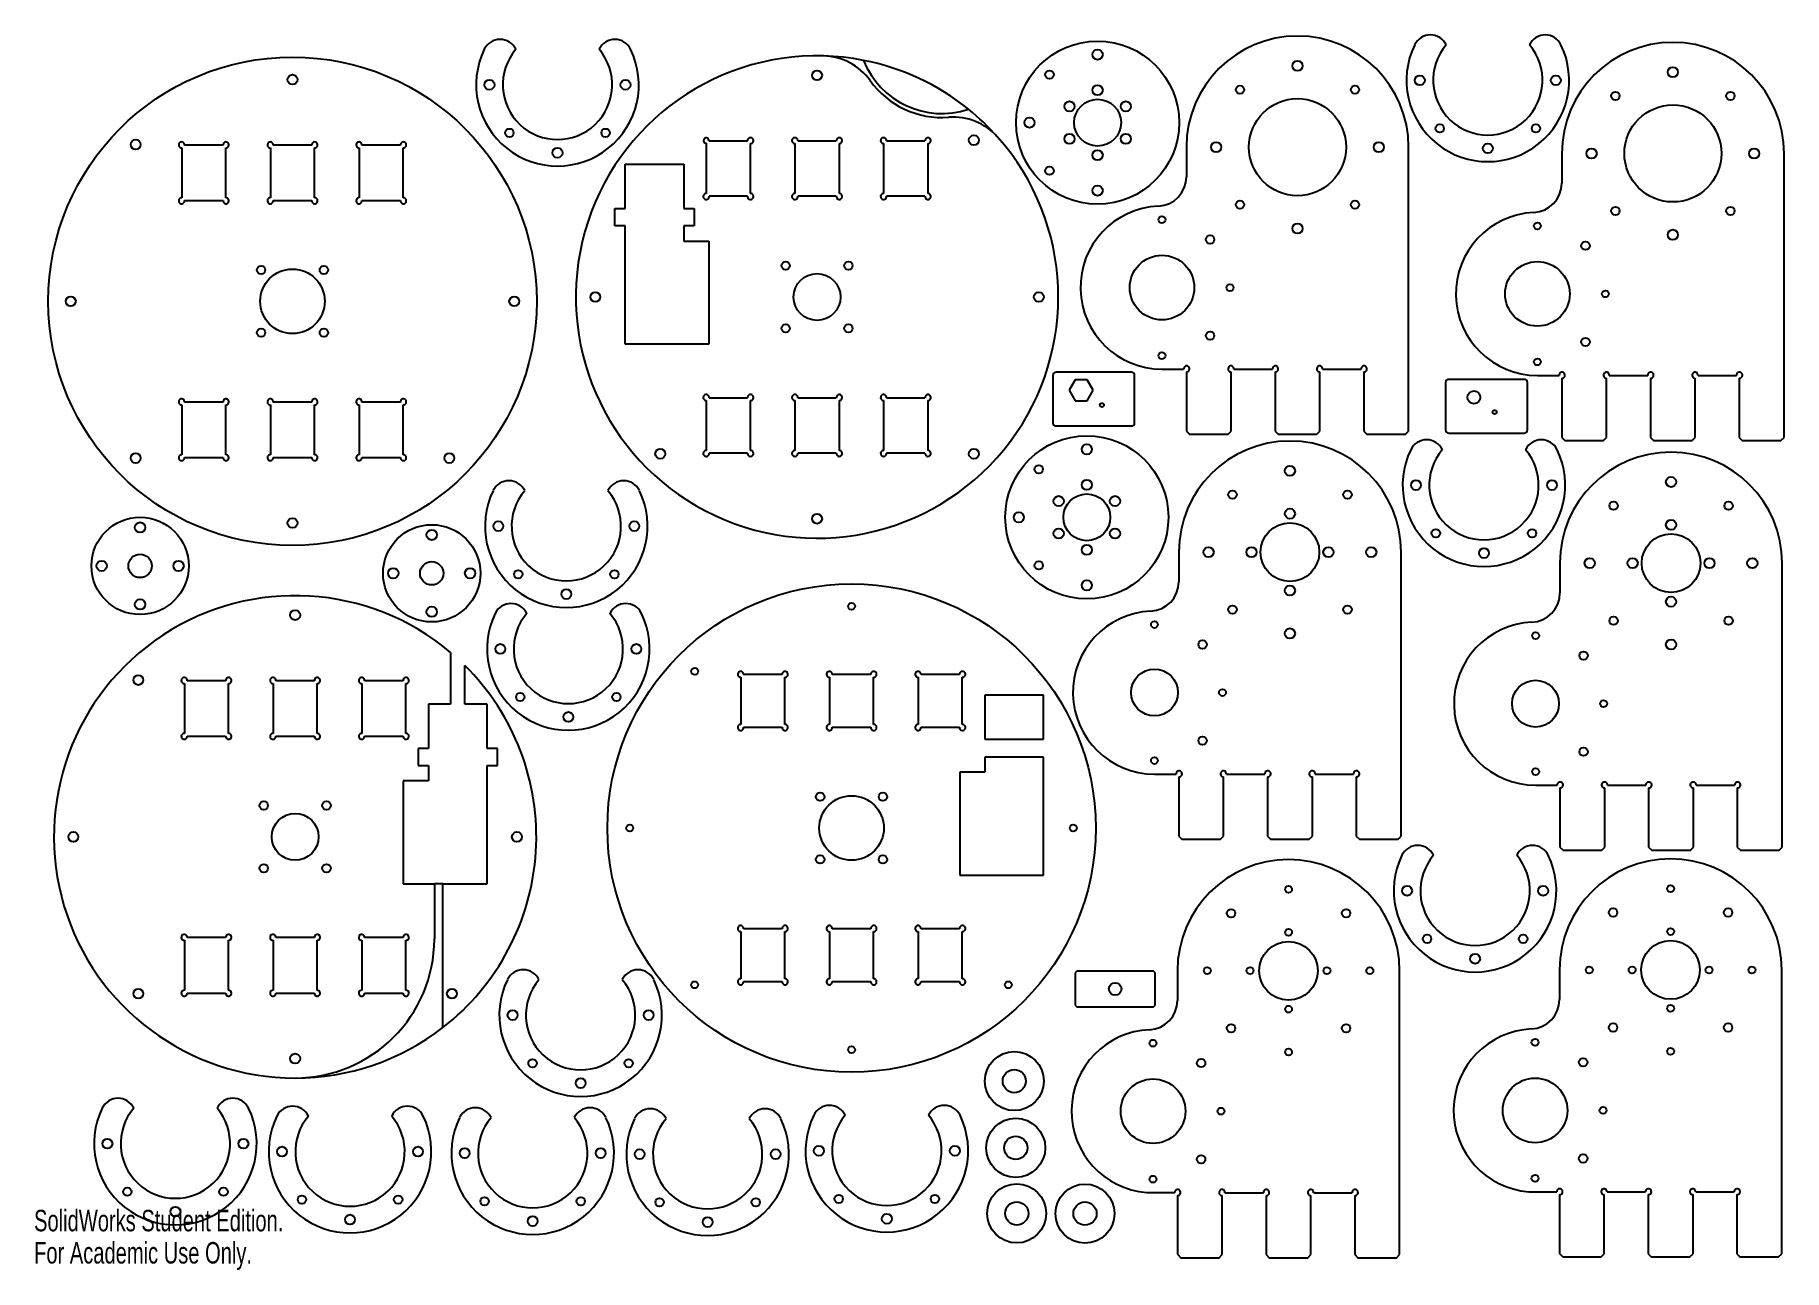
# Model space of a CAD drawing. Extents: x 0 to 0.592, y 0 to 0.418.
import ezdxf

# ---------------------------------------------------------------- set-up
doc = ezdxf.new("R2010")
doc.units = 0
doc.layers.get('0').update_dxf_attribs({"linetype": 'CONTINUOUS'})
doc.styles.add('SLDTEXTSTYLE0', font='TXT', dxfattribs={"width": 0.7})

msp = doc.modelspace()

# ---------------------------------------------------------------- linework, layer by layer
at = {"color": 7, "linetype": 'CONTINUOUS'}
for p, q in [((0.04998, 0.37947), (0.04998, 0.36256)), ((0.0639, 0.38039), (0.0509, 0.38039)), ((0.06482, 0.36256), (0.06482, 0.37947)), ((0.07998, 0.37947), (0.07998, 0.36256)), ((0.0939, 0.38039), (0.0809, 0.38039)), ((0.09482, 0.36256), (0.09482, 0.37947)), ((0.10998, 0.37947), (0.10998, 0.36256)), ((0.1239, 0.38039), (0.1109, 0.38039)), ((0.12482, 0.36256), (0.12482, 0.37947)), ((0.22739, 0.36403), (0.22739, 0.38102)), ((0.22823, 0.38185), (0.24131, 0.38185)), ((0.24223, 0.38094), (0.24223, 0.36403)), ((0.25739, 0.36403), (0.25739, 0.38094)), ((0.25831, 0.38185), (0.27131, 0.38185)), ((0.27223, 0.38094), (0.27223, 0.36403)), ((0.28739, 0.36403), (0.28739, 0.38094)), ((0.28831, 0.38185), (0.30131, 0.38185)), ((0.30223, 0.38094), (0.30223, 0.36403)), ((0.38971, 0.37972), (0.38971, 0.36968)), ((0.46487, 0.28368), (0.46487, 0.37972)), ((0.19989, 0.37395), (0.21973, 0.37395)), ((0.19989, 0.35895), (0.19989, 0.37395)), ((0.21973, 0.37395), (0.21973, 0.35895)), ((0.51667, 0.37759), (0.51667, 0.36756)), ((0.59183, 0.28156), (0.59183, 0.37759)), ((0.0509, 0.36165), (0.0639, 0.36165)), ((0.0809, 0.36165), (0.0939, 0.36165)), ((0.1109, 0.36165), (0.1239, 0.36165)), ((0.24131, 0.36311), (0.22831, 0.36311)), ((0.27131, 0.36311), (0.25831, 0.36311)), ((0.30131, 0.36311), (0.28831, 0.36311)), ((0.19639, 0.35895), (0.19989, 0.35895)), ((0.19639, 0.35311), (0.19639, 0.35895)), ((0.21973, 0.35895), (0.22323, 0.35895)), ((0.22323, 0.35895), (0.22323, 0.35311)), ((0.19989, 0.35311), (0.19639, 0.35311)), ((0.19989, 0.31311), (0.19989, 0.35311)), ((0.21973, 0.35311), (0.21973, 0.34795)), ((0.22323, 0.35311), (0.21973, 0.35311)), ((0.21973, 0.34795), (0.22823, 0.34795)), ((0.22823, 0.34795), (0.22823, 0.31311)), ((0.22823, 0.31311), (0.19989, 0.31311)), ((0.34456, 0.30248), (0.34456, 0.28648)), ((0.37114, 0.30356), (0.34564, 0.30356)), ((0.37222, 0.28648), (0.37222, 0.30248)), ((0.38146, 0.30464), (0.38879, 0.30464)), ((0.38971, 0.30372), (0.38971, 0.28368)), ((0.40487, 0.28368), (0.40487, 0.30372)), ((0.40578, 0.30464), (0.41879, 0.30464)), ((0.41971, 0.30372), (0.41971, 0.28368)), ((0.43487, 0.28368), (0.43487, 0.30372)), ((0.43578, 0.30464), (0.44879, 0.30464)), ((0.44971, 0.30372), (0.44971, 0.28368)), ((0.50843, 0.30251), (0.51575, 0.30251)), ((0.53275, 0.30251), (0.54575, 0.30251)), ((0.56275, 0.30251), (0.57575, 0.30251)), ((0.35211, 0.301), (0.35008, 0.29748)), ((0.35008, 0.29748), (0.35211, 0.29396)), ((0.35617, 0.301), (0.35211, 0.301)), ((0.35821, 0.29748), (0.35617, 0.301)), ((0.35617, 0.29396), (0.35821, 0.29748)), ((0.47737, 0.30009), (0.47737, 0.28409)), ((0.50395, 0.30117), (0.47845, 0.30117)), ((0.50503, 0.28409), (0.50503, 0.30009)), ((0.51667, 0.3016), (0.51667, 0.28156)), ((0.53183, 0.28156), (0.53183, 0.3016)), ((0.54667, 0.3016), (0.54667, 0.28156)), ((0.56183, 0.28156), (0.56183, 0.3016)), ((0.57667, 0.3016), (0.57667, 0.28156)), ((0.04998, 0.29257), (0.04998, 0.27566)), ((0.0639, 0.29349), (0.0509, 0.29349)), ((0.06482, 0.27566), (0.06482, 0.29257)), ((0.07998, 0.29257), (0.07998, 0.27566)), ((0.0939, 0.29349), (0.0809, 0.29349)), ((0.09482, 0.27566), (0.09482, 0.29257)), ((0.10998, 0.29257), (0.10998, 0.27566)), ((0.1239, 0.29349), (0.1109, 0.29349)), ((0.12482, 0.27566), (0.12482, 0.29257)), ((0.22739, 0.27713), (0.22739, 0.29404)), ((0.22831, 0.29495), (0.24131, 0.29495)), ((0.24223, 0.29404), (0.24223, 0.27713)), ((0.25739, 0.27713), (0.25739, 0.29404)), ((0.25831, 0.29495), (0.27131, 0.29495)), ((0.27223, 0.29404), (0.27223, 0.27713)), ((0.28739, 0.27713), (0.28739, 0.29404)), ((0.28831, 0.29495), (0.30131, 0.29495)), ((0.30223, 0.29404), (0.30223, 0.27713)), ((0.35211, 0.29396), (0.35617, 0.29396)), ((0.34564, 0.2854), (0.37114, 0.2854)), ((0.38971, 0.28368), (0.39075, 0.28264)), ((0.39075, 0.28264), (0.40382, 0.28264)), ((0.40382, 0.28264), (0.40487, 0.28368)), ((0.41971, 0.28368), (0.42075, 0.28264)), ((0.42075, 0.28264), (0.43382, 0.28264)), ((0.43382, 0.28264), (0.43487, 0.28368)), ((0.44971, 0.28368), (0.45075, 0.28264)), ((0.45075, 0.28264), (0.46382, 0.28264)), ((0.46382, 0.28264), (0.46487, 0.28368)), ((0.47845, 0.28301), (0.50395, 0.28301)), ((0.51667, 0.28156), (0.51772, 0.28051)), ((0.51772, 0.28051), (0.53078, 0.28051)), ((0.53078, 0.28051), (0.53183, 0.28156)), ((0.54667, 0.28156), (0.54772, 0.28051)), ((0.54772, 0.28051), (0.56078, 0.28051)), ((0.56078, 0.28051), (0.56183, 0.28156)), ((0.57667, 0.28156), (0.57772, 0.28051)), ((0.57772, 0.28051), (0.59078, 0.28051)), ((0.59078, 0.28051), (0.59183, 0.28156)), ((0.0509, 0.27475), (0.0639, 0.27475)), ((0.0809, 0.27475), (0.0939, 0.27475)), ((0.1109, 0.27475), (0.1239, 0.27475)), ((0.24131, 0.27621), (0.22831, 0.27621)), ((0.27131, 0.27621), (0.25831, 0.27621)), ((0.30131, 0.27621), (0.28831, 0.27621)), ((0.38716, 0.24274), (0.38716, 0.2327)), ((0.46232, 0.1467), (0.46232, 0.24274)), ((0.51604, 0.23898), (0.51604, 0.22894)), ((0.5912, 0.14294), (0.5912, 0.23898)), ((0.14087, 0.2088), (0.14087, 0.19135)), ((0.14571, 0.19135), (0.14571, 0.20438)), ((0.25297, 0.20133), (0.23997, 0.20133)), ((0.28297, 0.20133), (0.26997, 0.20133)), ((0.31297, 0.20133), (0.29997, 0.20133)), ((0.05087, 0.19833), (0.05087, 0.18142)), ((0.06479, 0.19925), (0.05179, 0.19925)), ((0.06571, 0.18142), (0.06571, 0.19833)), ((0.08087, 0.19833), (0.08087, 0.18142)), ((0.09479, 0.19925), (0.08179, 0.19925)), ((0.09571, 0.18142), (0.09571, 0.19833)), ((0.11087, 0.19833), (0.11087, 0.18142)), ((0.12479, 0.19925), (0.11179, 0.19925)), ((0.12571, 0.18142), (0.12571, 0.19833)), ((0.23905, 0.20041), (0.23905, 0.1844)), ((0.25389, 0.1844), (0.25389, 0.20041)), ((0.26905, 0.20041), (0.26905, 0.1844)), ((0.28389, 0.1844), (0.28389, 0.20041)), ((0.29905, 0.20041), (0.29905, 0.1844)), ((0.31389, 0.1844), (0.31389, 0.20041)), ((0.14087, 0.19135), (0.13337, 0.19135)), ((0.13337, 0.19135), (0.13337, 0.17635)), ((0.15321, 0.19135), (0.14571, 0.19135)), ((0.15321, 0.17635), (0.15321, 0.19135)), ((0.34139, 0.19433), (0.32155, 0.19433)), ((0.32155, 0.19433), (0.32155, 0.17949)), ((0.34139, 0.17949), (0.34139, 0.19433)), ((0.23997, 0.18349), (0.25297, 0.18349)), ((0.26997, 0.18349), (0.28297, 0.18349)), ((0.29997, 0.18349), (0.31297, 0.18349)), ((0.05179, 0.18051), (0.06479, 0.18051)), ((0.08179, 0.18051), (0.09479, 0.18051)), ((0.11179, 0.18051), (0.12479, 0.18051)), ((0.32155, 0.17949), (0.34139, 0.17949)), ((0.13337, 0.17635), (0.12987, 0.17635)), ((0.12987, 0.17635), (0.12987, 0.17051)), ((0.15671, 0.17635), (0.15321, 0.17635)), ((0.15671, 0.17051), (0.15671, 0.17635)), ((0.34139, 0.17333), (0.32155, 0.17333)), ((0.32155, 0.17333), (0.32155, 0.16833)), ((0.34139, 0.13349), (0.34139, 0.17333)), ((0.12987, 0.17051), (0.13337, 0.17051)), ((0.13337, 0.17051), (0.13337, 0.16535)), ((0.15321, 0.13051), (0.15321, 0.17051)), ((0.15321, 0.17051), (0.15671, 0.17051)), ((0.32155, 0.16833), (0.31305, 0.16833)), ((0.31305, 0.16833), (0.31305, 0.13349)), ((0.37892, 0.16766), (0.38625, 0.16766)), ((0.38716, 0.16674), (0.38716, 0.1467)), ((0.40232, 0.1467), (0.40232, 0.16674)), ((0.40324, 0.16766), (0.41625, 0.16766)), ((0.41716, 0.16674), (0.41716, 0.1467)), ((0.43232, 0.1467), (0.43232, 0.16674)), ((0.43324, 0.16766), (0.44625, 0.16766)), ((0.44716, 0.16674), (0.44716, 0.1467)), ((0.13337, 0.16535), (0.12487, 0.16535)), ((0.12487, 0.16535), (0.12487, 0.13051)), ((0.5078, 0.1639), (0.51513, 0.1639)), ((0.51604, 0.16298), (0.51604, 0.14294)), ((0.5312, 0.14294), (0.5312, 0.16298)), ((0.53212, 0.1639), (0.54513, 0.1639)), ((0.54604, 0.16298), (0.54604, 0.14294)), ((0.5612, 0.14294), (0.5612, 0.16298)), ((0.56212, 0.1639), (0.57513, 0.1639)), ((0.57604, 0.16298), (0.57604, 0.14294)), ((0.38716, 0.1467), (0.38821, 0.14566)), ((0.38821, 0.14566), (0.40128, 0.14566)), ((0.40128, 0.14566), (0.40232, 0.1467)), ((0.41716, 0.1467), (0.41821, 0.14566)), ((0.41821, 0.14566), (0.43128, 0.14566)), ((0.43128, 0.14566), (0.43232, 0.1467)), ((0.44716, 0.1467), (0.44821, 0.14566)), ((0.44821, 0.14566), (0.46128, 0.14566)), ((0.46128, 0.14566), (0.46232, 0.1467)), ((0.51604, 0.14294), (0.51709, 0.1419)), ((0.53016, 0.1419), (0.5312, 0.14294)), ((0.54604, 0.14294), (0.54709, 0.1419)), ((0.56016, 0.1419), (0.5612, 0.14294)), ((0.57604, 0.14294), (0.57709, 0.1419)), ((0.59016, 0.1419), (0.5912, 0.14294)), ((0.51709, 0.1419), (0.53016, 0.1419)), ((0.54709, 0.1419), (0.56016, 0.1419)), ((0.57709, 0.1419), (0.59016, 0.1419)), ((0.12487, 0.13051), (0.13537, 0.13051)), ((0.13537, 0.13051), (0.13537, 0.11193)), ((0.13821, 0.13051), (0.13537, 0.13051)), ((0.13821, 0.13051), (0.15321, 0.13051)), ((0.13821, 0.0819), (0.13821, 0.13051)), ((0.31305, 0.13349), (0.34139, 0.13349)), ((0.23905, 0.11441), (0.23905, 0.0984)), ((0.25297, 0.11533), (0.23997, 0.11533)), ((0.25389, 0.0984), (0.25389, 0.11441)), ((0.26905, 0.11441), (0.26905, 0.0984)), ((0.28297, 0.11533), (0.26997, 0.11533)), ((0.28389, 0.0984), (0.28389, 0.11441)), ((0.29905, 0.11441), (0.29905, 0.0984)), ((0.31297, 0.11533), (0.29997, 0.11533)), ((0.31389, 0.0984), (0.31389, 0.11441)), ((0.05087, 0.11143), (0.05087, 0.09452)), ((0.06479, 0.11235), (0.05179, 0.11235)), ((0.06571, 0.09452), (0.06571, 0.11143)), ((0.08087, 0.11143), (0.08087, 0.09452)), ((0.09479, 0.11235), (0.08179, 0.11235)), ((0.09571, 0.09452), (0.09571, 0.11143)), ((0.11087, 0.11143), (0.11087, 0.09452)), ((0.12479, 0.11235), (0.11179, 0.11235)), ((0.12571, 0.09452), (0.12571, 0.11143)), ((0.35264, 0.10098), (0.35214, 0.10048)), ((0.37864, 0.10098), (0.35264, 0.10098)), ((0.37914, 0.10048), (0.37864, 0.10098)), ((0.38668, 0.10114), (0.38668, 0.0911)), ((0.46184, 0.00511), (0.46184, 0.10114)), ((0.51589, 0.1014), (0.51589, 0.09136)), ((0.59105, 0.00536), (0.59105, 0.1014)), ((0.23997, 0.09749), (0.25297, 0.09749)), ((0.26997, 0.09749), (0.28297, 0.09749)), ((0.29997, 0.09749), (0.31297, 0.09749)), ((0.35214, 0.10048), (0.35214, 0.08948)), ((0.37914, 0.08948), (0.37914, 0.10048)), ((0.05179, 0.09361), (0.06479, 0.09361)), ((0.08179, 0.09361), (0.09479, 0.09361)), ((0.11179, 0.09361), (0.12479, 0.09361)), ((0.35214, 0.08948), (0.35264, 0.08898)), ((0.35264, 0.08898), (0.37864, 0.08898)), ((0.37864, 0.08898), (0.37914, 0.08948)), ((0.37634, 0.02614), (0.38576, 0.02614)), ((0.38668, 0.02514), (0.38668, 0.00522)), ((0.40184, 0.00511), (0.40184, 0.02514)), ((0.40276, 0.02606), (0.41576, 0.02606)), ((0.41668, 0.02514), (0.41668, 0.00511)), ((0.43184, 0.00511), (0.43184, 0.02514)), ((0.43276, 0.02606), (0.44576, 0.02606)), ((0.44668, 0.02514), (0.44668, 0.00511)), ((0.50555, 0.0264), (0.51497, 0.0264)), ((0.51589, 0.0254), (0.51589, 0.00548)), ((0.53105, 0.00536), (0.53105, 0.0254)), ((0.53197, 0.02632), (0.54498, 0.02632)), ((0.54589, 0.0254), (0.54589, 0.00536)), ((0.56105, 0.00536), (0.56105, 0.0254)), ((0.56197, 0.02632), (0.57498, 0.02632)), ((0.57589, 0.0254), (0.57589, 0.00536)), ((0.38668, 0.00522), (0.38784, 0.00406)), ((0.38784, 0.00406), (0.40079, 0.00406)), ((0.40079, 0.00406), (0.40184, 0.00511)), ((0.41668, 0.00511), (0.41773, 0.00406)), ((0.41773, 0.00406), (0.43079, 0.00406)), ((0.43079, 0.00406), (0.43184, 0.00511)), ((0.44668, 0.00511), (0.44773, 0.00406)), ((0.44773, 0.00406), (0.46079, 0.00406)), ((0.46079, 0.00406), (0.46184, 0.00511)), ((0.51589, 0.00548), (0.51705, 0.00432)), ((0.51705, 0.00432), (0.53001, 0.00432)), ((0.53001, 0.00432), (0.53105, 0.00536)), ((0.54589, 0.00536), (0.54694, 0.00432)), ((0.54694, 0.00432), (0.56001, 0.00432)), ((0.56001, 0.00432), (0.56105, 0.00536)), ((0.57589, 0.00536), (0.57694, 0.00432)), ((0.57694, 0.00432), (0.59001, 0.00432)), ((0.59001, 0.00432), (0.59105, 0.00536))]:
    msp.add_line(p, q, dxfattribs=at)
for centre, radius in [((0.35968, 0.38801), 0.02758), ((0.0874, 0.32757), 0.08258), ((0.35968, 0.41101), 0.00172), ((0.42729, 0.40722), 0.00172), ((0.0874, 0.40257), 0.00167), ((0.15402, 0.40081), 0.00167), ((0.20002, 0.40081), 0.00167), ((0.26481, 0.40403), 0.00167), ((0.34342, 0.40428), 0.00142), ((0.46866, 0.40232), 0.00167), ((0.51466, 0.40232), 0.00167), ((0.55425, 0.40509), 0.00172), ((0.35968, 0.39901), 0.00172), ((0.40784, 0.39916), 0.00142), ((0.44673, 0.39916), 0.00142), ((0.53481, 0.39704), 0.00142), ((0.5737, 0.39704), 0.00142), ((0.35016, 0.39351), 0.00172), ((0.35968, 0.38801), 0.00792), ((0.36921, 0.39351), 0.00172), ((0.42729, 0.37972), 0.01642), ((0.55425, 0.37759), 0.01642), ((0.16075, 0.38455), 0.00142), ((0.19328, 0.38455), 0.00142), ((0.33668, 0.38801), 0.00172), ((0.4754, 0.38606), 0.00142), ((0.50793, 0.38606), 0.00142), ((0.03437, 0.3806), 0.00167), ((0.17702, 0.37781), 0.00167), ((0.31784, 0.38207), 0.00167), ((0.35016, 0.38251), 0.00172), ((0.35968, 0.37701), 0.00172), ((0.36921, 0.38251), 0.00172), ((0.39979, 0.37972), 0.00172), ((0.45479, 0.37972), 0.00172), ((0.49166, 0.37932), 0.00167), ((0.52675, 0.37759), 0.00172), ((0.58175, 0.37759), 0.00172), ((0.34342, 0.37175), 0.00142), ((0.35968, 0.36501), 0.00172), ((0.40784, 0.36027), 0.00142), ((0.44673, 0.36027), 0.00142), ((0.38146, 0.35522), 0.00117), ((0.53481, 0.35815), 0.00142), ((0.5737, 0.35815), 0.00142), ((0.39773, 0.34848), 0.00142), ((0.42729, 0.35222), 0.00172), ((0.50843, 0.35309), 0.00117), ((0.55425, 0.35009), 0.00172), ((0.38146, 0.33222), 0.01092), ((0.52469, 0.34636), 0.00142), ((0.07679, 0.33817), 0.00142), ((0.0874, 0.32757), 0.01092), ((0.09801, 0.33817), 0.00142), ((0.2542, 0.33964), 0.00142), ((0.27542, 0.33964), 0.00142), ((0.50843, 0.33009), 0.01092), ((0.26481, 0.32903), 0.00792), ((0.40446, 0.33222), 0.00117), ((0.53143, 0.33009), 0.00117), ((0.0124, 0.32757), 0.00167), ((0.1624, 0.32757), 0.00167), ((0.18981, 0.32903), 0.00167), ((0.33981, 0.32903), 0.00167), ((0.2542, 0.31843), 0.00142), ((0.27542, 0.31843), 0.00142), ((0.07679, 0.31696), 0.00142), ((0.09801, 0.31696), 0.00142), ((0.39773, 0.31595), 0.00142), ((0.52469, 0.31383), 0.00142), ((0.38146, 0.30922), 0.00117), ((0.50843, 0.30709), 0.00117), ((0.48695, 0.29509), 0.00217), ((0.36114, 0.29248), 0.00067), ((0.49395, 0.29009), 0.00067), ((0.35604, 0.25451), 0.02758), ((0.35604, 0.27751), 0.00172), ((0.03437, 0.27453), 0.00167), ((0.14043, 0.27453), 0.00167), ((0.21178, 0.276), 0.00167), ((0.31784, 0.276), 0.00167), ((0.33978, 0.27077), 0.00142), ((0.35604, 0.26551), 0.00172), ((0.42474, 0.27024), 0.00172), ((0.46735, 0.26539), 0.00167), ((0.51335, 0.26539), 0.00167), ((0.55362, 0.26648), 0.00172), ((0.34652, 0.26001), 0.00172), ((0.35604, 0.25451), 0.00792), ((0.36557, 0.26001), 0.00172), ((0.4053, 0.26218), 0.00142), ((0.44419, 0.26218), 0.00142), ((0.03586, 0.23807), 0.01645), ((0.26481, 0.25403), 0.00167), ((0.33304, 0.25451), 0.00172), ((0.42474, 0.25574), 0.00172), ((0.53418, 0.25842), 0.00142), ((0.57307, 0.25842), 0.00142), ((0.03586, 0.25107), 0.00175), ((0.0874, 0.25257), 0.00167), ((0.13448, 0.23557), 0.01645), ((0.13448, 0.24857), 0.00175), ((0.157, 0.25152), 0.00167), ((0.203, 0.25152), 0.00167), ((0.34652, 0.24901), 0.00172), ((0.36557, 0.24901), 0.00172), ((0.42474, 0.24274), 0.00992), ((0.47408, 0.24912), 0.00142), ((0.50661, 0.24912), 0.00142), ((0.55362, 0.23898), 0.00992), ((0.55362, 0.25198), 0.00172), ((0.35604, 0.24351), 0.00172), ((0.39724, 0.24274), 0.00172), ((0.41174, 0.24274), 0.00172), ((0.43774, 0.24274), 0.00172), ((0.45224, 0.24274), 0.00172), ((0.49035, 0.24239), 0.00167), ((0.02286, 0.23807), 0.00175), ((0.03586, 0.23807), 0.00395), ((0.04886, 0.23807), 0.00175), ((0.12148, 0.23557), 0.00175), ((0.13448, 0.23557), 0.00395), ((0.14748, 0.23557), 0.00175), ((0.16374, 0.23526), 0.00142), ((0.19626, 0.23526), 0.00142), ((0.33978, 0.23825), 0.00142), ((0.52612, 0.23898), 0.00172), ((0.54062, 0.23898), 0.00172), ((0.56662, 0.23898), 0.00172), ((0.58112, 0.23898), 0.00172), ((0.27647, 0.14941), 0.08258), ((0.35604, 0.23151), 0.00172), ((0.42474, 0.22974), 0.00172), ((0.03586, 0.22507), 0.00175), ((0.18, 0.22852), 0.00167), ((0.27647, 0.22441), 0.00117), ((0.55362, 0.22598), 0.00172), ((0.08829, 0.22143), 0.00167), ((0.13448, 0.22257), 0.00175), ((0.37892, 0.21824), 0.00117), ((0.4053, 0.22329), 0.00142), ((0.44419, 0.22329), 0.00142), ((0.53418, 0.21953), 0.00142), ((0.57307, 0.21953), 0.00142), ((0.42474, 0.21524), 0.00172), ((0.5078, 0.21448), 0.00117), ((0.55362, 0.21148), 0.00172), ((0.15769, 0.21), 0.00167), ((0.20369, 0.21), 0.00167), ((0.39518, 0.2115), 0.00142), ((0.52406, 0.20774), 0.00142), ((0.03526, 0.19946), 0.00167), ((0.22344, 0.20244), 0.00117), ((0.37892, 0.19524), 0.00792), ((0.40192, 0.19524), 0.00117), ((0.5078, 0.19148), 0.00792), ((0.16443, 0.19374), 0.00142), ((0.19696, 0.19374), 0.00142), ((0.5308, 0.19148), 0.00117), ((0.18069, 0.187), 0.00167), ((0.39518, 0.17897), 0.00142), ((0.37892, 0.17224), 0.00117), ((0.52406, 0.17521), 0.00142), ((0.5078, 0.16848), 0.00117), ((0.26586, 0.16001), 0.00142), ((0.27647, 0.14941), 0.01092), ((0.28708, 0.16001), 0.00142), ((0.07768, 0.15703), 0.00142), ((0.08829, 0.14643), 0.00792), ((0.0989, 0.15703), 0.00142), ((0.01329, 0.14643), 0.00167), ((0.16329, 0.14643), 0.00167), ((0.20147, 0.14941), 0.00117), ((0.35147, 0.14941), 0.00117), ((0.07768, 0.13582), 0.00142), ((0.0989, 0.13582), 0.00142), ((0.26586, 0.1388), 0.00142), ((0.28708, 0.1388), 0.00142), ((0.42426, 0.12864), 0.00117), ((0.46436, 0.12819), 0.00167), ((0.51036, 0.12819), 0.00167), ((0.55347, 0.1289), 0.00117), ((0.40482, 0.12058), 0.00142), ((0.44371, 0.12058), 0.00142), ((0.53403, 0.12084), 0.00142), ((0.57292, 0.12084), 0.00142), ((0.42426, 0.11414), 0.00117), ((0.4711, 0.11193), 0.00142), ((0.50362, 0.11193), 0.00142), ((0.55347, 0.1144), 0.00117), ((0.42426, 0.10114), 0.00992), ((0.48736, 0.10519), 0.00167), ((0.55347, 0.1014), 0.00992), ((0.39676, 0.10114), 0.00117), ((0.41126, 0.10114), 0.00117), ((0.43726, 0.10114), 0.00117), ((0.45176, 0.10114), 0.00117), ((0.52597, 0.1014), 0.00117), ((0.54047, 0.1014), 0.00117), ((0.56647, 0.1014), 0.00117), ((0.58097, 0.1014), 0.00117), ((0.03526, 0.09339), 0.00167), ((0.14132, 0.09339), 0.00167), ((0.22344, 0.09637), 0.00117), ((0.3295, 0.09637), 0.00117), ((0.36564, 0.09498), 0.0021), ((0.42426, 0.08814), 0.00117), ((0.55347, 0.0884), 0.00117), ((0.16184, 0.08612), 0.00167), ((0.20784, 0.08612), 0.00167), ((0.40482, 0.08169), 0.00142), ((0.44371, 0.08169), 0.00142), ((0.53403, 0.08195), 0.00142), ((0.57292, 0.08195), 0.00142), ((0.37844, 0.07664), 0.00117), ((0.50765, 0.0769), 0.00117), ((0.08829, 0.07143), 0.00167), ((0.16858, 0.06986), 0.00142), ((0.2011, 0.06986), 0.00142), ((0.27647, 0.07441), 0.00117), ((0.33151, 0.0638), 0.00998), ((0.3947, 0.0699), 0.00142), ((0.42426, 0.07364), 0.00117), ((0.52391, 0.07016), 0.00142), ((0.55347, 0.0739), 0.00117), ((0.33151, 0.0638), 0.00392), ((0.18484, 0.06312), 0.00167), ((0.37844, 0.05364), 0.01092), ((0.50765, 0.0539), 0.01092), ((0.40144, 0.05364), 0.00117), ((0.53065, 0.0539), 0.00117), ((0.33201, 0.04124), 0.00998), ((0.0248, 0.04266), 0.00167), ((0.0708, 0.04266), 0.00167), ((0.08386, 0.03998), 0.00167), ((0.12986, 0.03998), 0.00167), ((0.26541, 0.04024), 0.00167), ((0.31141, 0.04024), 0.00167), ((0.33201, 0.04124), 0.00392), ((0.14564, 0.03944), 0.00167), ((0.19164, 0.03944), 0.00167), ((0.2048, 0.0391), 0.00167), ((0.2508, 0.0391), 0.00167), ((0.3947, 0.03737), 0.00142), ((0.52391, 0.03763), 0.00142), ((0.37844, 0.03064), 0.00117), ((0.50765, 0.0309), 0.00117), ((0.03154, 0.02639), 0.00142), ((0.06406, 0.02639), 0.00142), ((0.0906, 0.02372), 0.00142), ((0.12313, 0.02372), 0.00142), ((0.15237, 0.02318), 0.00142), ((0.1849, 0.02318), 0.00142), ((0.21154, 0.02284), 0.00142), ((0.24406, 0.02284), 0.00142), ((0.27214, 0.02397), 0.00142), ((0.30467, 0.02397), 0.00142), ((0.33234, 0.01905), 0.00998), ((0.35542, 0.01901), 0.00998), ((0.0478, 0.01966), 0.00167), ((0.10686, 0.01698), 0.00167), ((0.16864, 0.01644), 0.00167), ((0.2278, 0.0161), 0.00167), ((0.28841, 0.01724), 0.00167), ((0.33234, 0.01905), 0.00392), ((0.35542, 0.01901), 0.00392)]:
    msp.add_circle(centre, radius, dxfattribs=at)
for centre, radius, start, end in [((0.1576, 0.41023), 0.00593, 25.8721, 154.1279), ((0.19643, 0.41023), 0.00593, 25.8721, 154.1279), ((0.42729, 0.37972), 0.03758, 0, 180), ((0.49166, 0.40232), 0.0275, 154.1279, 25.8721), ((0.47225, 0.41174), 0.00593, 25.8721, 154.1279), ((0.49166, 0.40232), 0.0185, 139.56021, 40.43979), ((0.51107, 0.41174), 0.00593, 25.8721, 154.1279), ((0.55425, 0.37759), 0.03758, 0, 180), ((0.17702, 0.40081), 0.0275, 154.1279, 25.8721), ((0.17702, 0.40081), 0.0185, 139.56021, 40.43979), ((0.26481, 0.32903), 0.08158, 88.47182, 41.52818), ((0.26645, 0.39051), 0.02008, 35.66557, 88.47182), ((0.26481, 0.32903), 0.08158, 78.89605, 88.47182), ((0.26481, 0.32903), 0.08158, 51.10395, 78.89605), ((0.30707, 0.41966), 0.02858, 201.72297, 288.27703), ((0.30707, 0.41966), 0.02992, 215.66557, 274.33443), ((0.26481, 0.32903), 0.08158, 41.52818, 51.10395), ((0.31085, 0.36981), 0.02008, 41.52818, 94.33443), ((0.0499, 0.38047), 0.001, 355.41143, 274.58857), ((0.0649, 0.38047), 0.001, 265.41143, 184.58857), ((0.0799, 0.38047), 0.001, 355.41143, 274.58857), ((0.0949, 0.38047), 0.001, 265.41143, 184.58857), ((0.1099, 0.38047), 0.001, 355.41143, 274.58857), ((0.1249, 0.38047), 0.001, 265.41143, 184.58857), ((0.22731, 0.38193), 0.00092, 355.01146, 274.98854), ((0.24231, 0.38193), 0.001, 265.41143, 184.58857), ((0.25731, 0.38193), 0.001, 355.41143, 274.58857), ((0.27231, 0.38193), 0.001, 265.41143, 184.58857), ((0.28731, 0.38193), 0.001, 355.41143, 274.58857), ((0.30231, 0.38193), 0.001, 265.41143, 184.58857), ((0.37979, 0.36968), 0.00992, 272.56308, 0), ((0.50675, 0.36756), 0.00992, 272.56308, 0), ((0.0499, 0.36157), 0.001, 85.41143, 4.58857), ((0.0649, 0.36157), 0.001, 175.41143, 94.58857), ((0.0799, 0.36157), 0.001, 85.41143, 4.58857), ((0.0949, 0.36157), 0.001, 175.41143, 94.58857), ((0.1099, 0.36157), 0.001, 85.41143, 4.58857), ((0.1249, 0.36157), 0.001, 175.41143, 94.58857), ((0.22731, 0.36303), 0.001, 85.41143, 4.58857), ((0.24231, 0.36303), 0.001, 175.41143, 94.58857), ((0.25731, 0.36303), 0.001, 85.41143, 4.58857), ((0.27231, 0.36303), 0.001, 175.41143, 94.58857), ((0.28731, 0.36303), 0.001, 85.41143, 4.58857), ((0.30231, 0.36303), 0.001, 175.41143, 94.58857), ((0.38146, 0.33222), 0.02758, 92.56308, 270), ((0.50843, 0.33009), 0.02758, 92.56308, 270), ((0.34564, 0.30248), 0.00108, 90, 180), ((0.37114, 0.30248), 0.00108, 0, 90), ((0.38979, 0.30472), 0.001, 265.41143, 184.58857), ((0.40479, 0.30472), 0.001, 355.41143, 274.58857), ((0.41979, 0.30472), 0.001, 265.41143, 184.58857), ((0.43479, 0.30472), 0.001, 355.41143, 274.58857), ((0.44979, 0.30472), 0.001, 265.41143, 184.58857), ((0.51675, 0.30259), 0.001, 265.41143, 184.58857), ((0.53175, 0.30259), 0.001, 355.41143, 274.58857), ((0.54675, 0.30259), 0.001, 265.41143, 184.58857), ((0.56175, 0.30259), 0.001, 355.41143, 274.58857), ((0.57675, 0.30259), 0.001, 265.41143, 184.58857), ((0.22731, 0.29503), 0.001, 355.41143, 274.58857), ((0.24231, 0.29503), 0.001, 265.41143, 184.58857), ((0.25731, 0.29503), 0.001, 355.41143, 274.58857), ((0.27231, 0.29503), 0.001, 265.41143, 184.58857), ((0.28731, 0.29503), 0.001, 355.41143, 274.58857), ((0.30231, 0.29503), 0.001, 265.41143, 184.58857), ((0.47845, 0.30009), 0.00108, 90, 180), ((0.50395, 0.30009), 0.00108, 0, 90), ((0.0499, 0.29357), 0.001, 355.41143, 274.58857), ((0.0649, 0.29357), 0.001, 265.41143, 184.58857), ((0.0799, 0.29357), 0.001, 355.41143, 274.58857), ((0.0949, 0.29357), 0.001, 265.41143, 184.58857), ((0.1099, 0.29357), 0.001, 355.41143, 274.58857), ((0.1249, 0.29357), 0.001, 265.41143, 184.58857), ((0.34564, 0.28648), 0.00108, 180, 270), ((0.37114, 0.28648), 0.00108, 270, 0), ((0.47845, 0.28409), 0.00108, 180, 270), ((0.50395, 0.28409), 0.00108, 270, 0), ((0.42474, 0.24274), 0.03758, 0, 180), ((0.47094, 0.2748), 0.00593, 25.8721, 154.1279), ((0.50976, 0.2748), 0.00593, 25.8721, 154.1279), ((0.0499, 0.27467), 0.001, 85.41143, 4.58857), ((0.0649, 0.27467), 0.001, 175.41143, 94.58857), ((0.0799, 0.27467), 0.001, 85.41143, 4.58857), ((0.0949, 0.27467), 0.001, 175.41143, 94.58857), ((0.1099, 0.27467), 0.001, 85.41143, 4.58857), ((0.1249, 0.27467), 0.001, 175.41143, 94.58857), ((0.22731, 0.27613), 0.001, 85.41143, 4.58857), ((0.24231, 0.27613), 0.001, 175.41143, 94.58857), ((0.25731, 0.27613), 0.001, 85.41143, 4.58857), ((0.27231, 0.27613), 0.001, 175.41143, 94.58857), ((0.28731, 0.27613), 0.001, 85.41143, 4.58857), ((0.30231, 0.27613), 0.001, 175.41143, 94.58857), ((0.49035, 0.26539), 0.0275, 154.1279, 25.8721), ((0.49035, 0.26539), 0.0185, 139.56021, 40.43979), ((0.55362, 0.23898), 0.03758, 0, 180), ((0.16059, 0.26094), 0.00593, 25.8721, 154.1279), ((0.19941, 0.26094), 0.00593, 25.8721, 154.1279), ((0.18, 0.25152), 0.0275, 154.1279, 25.8721), ((0.18, 0.25152), 0.0185, 139.56021, 40.43979), ((0.37724, 0.2327), 0.00992, 272.56308, 0), ((0.08829, 0.14643), 0.08158, 49.87025, 270), ((0.16128, 0.21942), 0.00593, 25.8721, 154.1279), ((0.20011, 0.21942), 0.00593, 25.8721, 154.1279), ((0.50612, 0.22894), 0.00992, 272.56308, 0), ((0.18069, 0.21), 0.0275, 154.1279, 25.8721), ((0.18069, 0.21), 0.0185, 139.56021, 40.43979), ((0.37892, 0.19524), 0.02758, 92.56308, 270), ((0.5078, 0.19148), 0.02758, 92.56308, 270), ((0.08829, 0.14643), 0.08158, 307.72808, 45.26337), ((0.23897, 0.20141), 0.001, 355.41143, 274.58857), ((0.25397, 0.20141), 0.001, 265.41143, 184.58857), ((0.26897, 0.20141), 0.001, 355.41143, 274.58857), ((0.28397, 0.20141), 0.001, 265.41143, 184.58857), ((0.29897, 0.20141), 0.001, 355.41143, 274.58857), ((0.31397, 0.20141), 0.001, 265.41143, 184.58857), ((0.05079, 0.19933), 0.001, 355.41143, 274.58857), ((0.06579, 0.19933), 0.001, 265.41143, 184.58857), ((0.08079, 0.19933), 0.001, 355.41143, 274.58857), ((0.09579, 0.19933), 0.001, 265.41143, 184.58857), ((0.11079, 0.19933), 0.001, 355.41143, 274.58857), ((0.12579, 0.19933), 0.001, 265.41143, 184.58857), ((0.23897, 0.18341), 0.001, 85.41143, 4.58857), ((0.25397, 0.18341), 0.001, 175.41143, 94.58857), ((0.26897, 0.18341), 0.001, 85.41143, 4.58857), ((0.28397, 0.18341), 0.001, 175.41143, 94.58857), ((0.29897, 0.18341), 0.001, 85.41143, 4.58857), ((0.31397, 0.18341), 0.001, 175.41143, 94.58857), ((0.05079, 0.18043), 0.001, 85.41143, 4.58857), ((0.06579, 0.18043), 0.001, 175.41143, 94.58857), ((0.08079, 0.18043), 0.001, 85.41143, 4.58857), ((0.09579, 0.18043), 0.001, 175.41143, 94.58857), ((0.11079, 0.18043), 0.001, 85.41143, 4.58857), ((0.12579, 0.18043), 0.001, 175.41143, 94.58857), ((0.38724, 0.16774), 0.001, 265.41143, 184.58857), ((0.40224, 0.16774), 0.001, 355.41143, 274.58857), ((0.41724, 0.16774), 0.001, 265.41143, 184.58857), ((0.43224, 0.16774), 0.001, 355.41143, 274.58857), ((0.44724, 0.16774), 0.001, 265.41143, 184.58857), ((0.51612, 0.16398), 0.001, 265.41143, 184.58857), ((0.53112, 0.16398), 0.001, 355.41143, 274.58857), ((0.54612, 0.16398), 0.001, 265.41143, 184.58857), ((0.56112, 0.16398), 0.001, 355.41143, 274.58857), ((0.57612, 0.16398), 0.001, 265.41143, 184.58857), ((0.46795, 0.13761), 0.00593, 25.8721, 154.1279), ((0.50677, 0.13761), 0.00593, 25.8721, 154.1279), ((0.42426, 0.10114), 0.03758, 0, 180), ((0.48736, 0.12819), 0.0275, 154.1279, 25.8721), ((0.48736, 0.12819), 0.0185, 139.56021, 40.43979), ((0.55347, 0.1014), 0.03758, 0, 180), ((0.05079, 0.11243), 0.001, 355.41143, 274.58857), ((0.06579, 0.11243), 0.001, 265.41143, 184.58857), ((0.08079, 0.11243), 0.001, 355.41143, 274.58857), ((0.09579, 0.11243), 0.001, 265.41143, 184.58857), ((0.11079, 0.11243), 0.001, 355.41143, 274.58857), ((0.12579, 0.11243), 0.001, 265.41143, 184.58857), ((0.23897, 0.11541), 0.001, 355.41143, 274.58857), ((0.25397, 0.11541), 0.001, 265.41143, 184.58857), ((0.26897, 0.11541), 0.001, 355.41143, 274.58857), ((0.28397, 0.11541), 0.001, 265.41143, 184.58857), ((0.29897, 0.11541), 0.001, 355.41143, 274.58857), ((0.31397, 0.11541), 0.001, 265.41143, 184.58857), ((0.08829, 0.11193), 0.04708, 270, 0), ((0.16543, 0.09554), 0.00593, 25.8721, 154.1279), ((0.20425, 0.09554), 0.00593, 25.8721, 154.1279), ((0.18484, 0.08612), 0.0275, 154.1279, 25.8721), ((0.18484, 0.08612), 0.0185, 139.56021, 40.43979), ((0.23897, 0.09741), 0.001, 85.41143, 4.58857), ((0.25397, 0.09741), 0.001, 175.41143, 94.58857), ((0.26897, 0.09741), 0.001, 85.41143, 4.58857), ((0.28397, 0.09741), 0.001, 175.41143, 94.58857), ((0.29897, 0.09741), 0.001, 85.41143, 4.58857), ((0.31397, 0.09741), 0.001, 175.41143, 94.58857), ((0.05079, 0.09353), 0.001, 85.41143, 4.58857), ((0.06579, 0.09353), 0.001, 175.41143, 94.58857), ((0.08079, 0.09353), 0.001, 85.41143, 4.58857), ((0.09579, 0.09353), 0.001, 175.41143, 94.58857), ((0.11079, 0.09353), 0.001, 85.41143, 4.58857), ((0.12579, 0.09353), 0.001, 175.41143, 94.58857), ((0.37676, 0.0911), 0.00992, 272.56308, 0), ((0.50597, 0.09136), 0.00992, 272.56308, 0), ((0.08829, 0.14643), 0.08158, 270, 307.72808), ((0.37844, 0.05364), 0.02758, 92.56308, 265.63494), ((0.50765, 0.0539), 0.02758, 92.56308, 265.63494), ((0.0478, 0.04266), 0.0275, 154.1279, 25.8721), ((0.02839, 0.05207), 0.00593, 25.8721, 154.1279), ((0.0478, 0.04266), 0.0185, 139.56021, 40.43979), ((0.06721, 0.05207), 0.00593, 25.8721, 154.1279), ((0.08745, 0.0494), 0.00593, 25.8721, 154.1279), ((0.12628, 0.0494), 0.00593, 25.8721, 154.1279), ((0.14922, 0.04886), 0.00593, 25.8721, 154.1279), ((0.18805, 0.04886), 0.00593, 25.8721, 154.1279), ((0.20839, 0.04852), 0.00593, 25.8721, 154.1279), ((0.24721, 0.04852), 0.00593, 25.8721, 154.1279), ((0.269, 0.04965), 0.00593, 25.8721, 154.1279), ((0.30782, 0.04965), 0.00593, 25.8721, 154.1279), ((0.10686, 0.03998), 0.0275, 154.1279, 25.8721), ((0.10686, 0.03998), 0.0185, 139.56021, 40.43979), ((0.16864, 0.03944), 0.0275, 154.1279, 25.8721), ((0.16864, 0.03944), 0.0185, 139.56021, 40.43979), ((0.2278, 0.0391), 0.0275, 154.1279, 25.8721), ((0.2278, 0.0391), 0.0185, 139.56021, 40.43979), ((0.28841, 0.04024), 0.0275, 154.1279, 25.8721), ((0.28841, 0.04024), 0.0185, 139.56021, 40.43979), ((0.38676, 0.02614), 0.001, 265.41143, 180), ((0.40176, 0.02614), 0.001, 355.41143, 274.58857), ((0.41676, 0.02614), 0.001, 265.41143, 184.58857), ((0.43176, 0.02614), 0.001, 355.41143, 274.58857), ((0.44676, 0.02614), 0.001, 265.41143, 184.58857), ((0.51597, 0.0264), 0.001, 265.41143, 180), ((0.53097, 0.0264), 0.001, 355.41143, 274.58857), ((0.54597, 0.0264), 0.001, 265.41143, 184.58857), ((0.56097, 0.0264), 0.001, 355.41143, 274.58857), ((0.57597, 0.0264), 0.001, 265.41143, 184.58857)]:
    msp.add_arc(centre, radius, start, end, dxfattribs=at)

# ---------------------------------------------------------------- texts
at = {"color": 7, "linetype": 'CONTINUOUS', "char_height": 0.007266, "attachment_point": 1, "style": 'SLDTEXTSTYLE0'}
for s, insert in [('SolidWorks Student Edition.', (0, 0.02027)), ('For Academic Use Only.', (0, 0.00937))]:
    msp.add_mtext(s, dxfattribs=dict(at, insert=insert))

doc.saveas('drawing.dxf')
